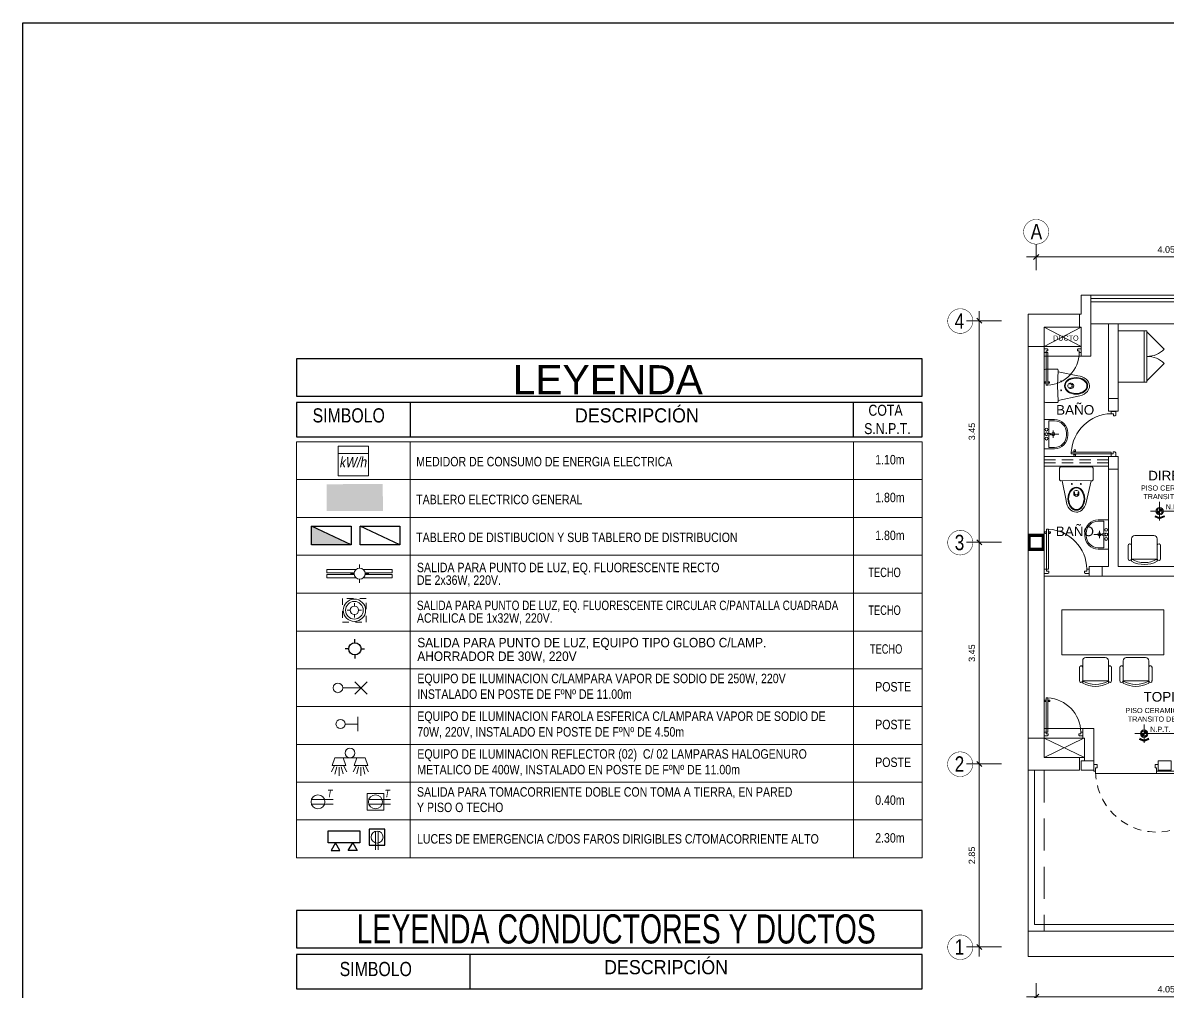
# Model space of a CAD drawing. Header units: millimetres. Extents: x 3354 to 3637, y 1117 to 1358.
# Drawn here: x 3363.18 to 3380.99, y 1229.5 to 1244.58 of the extents above; entities that cross this region are included whole.
import ezdxf

# ---------------------------------------------------------------- set-up
doc = ezdxf.new("R2010")
doc.units = ezdxf.units.MM
for name, pattern in [('CONTINUA', [0]), ('DASHED2', [0.375, 0.25, -0.125]), ('TRAZOS1', [0.15, 0.1, -0.05]), ('TRAZOS2', [0.225, 0.15, -0.075])]:
    doc.linetypes.add(name, pattern=pattern)
for name, color, linetype, lineweight in [('ACCESORIO', 4, 'Continuous', 20), ('ACCESORIOS', 4, 'Continuous', 18), ('CAB30mm', 60, 'Continuous', 30), ('CASCO', 252, 'Continuous', 9), ('columnas', 1, 'Continuous', 5), ('FIERR2', 41, 'Continuous', 20), ('LAMPARAS', 2, 'Continuous', 13), ('LAMPARAS AHORRADORAS', 2, 'Continuous', 20), ('SANIT', 160, 'Continuous', 60), ('SANITARIAS', 37, 'Continuous', 13), ('TABLERO', 122, 'Continuous', 25)]:
    doc.layers.add(name, color=color, linetype=linetype, lineweight=lineweight)
doc.layers.add('Efec-muebles', color=7, linetype='Continuous', lineweight=13, true_color=0x85826f)
doc.layers.add('texto', color=7, linetype='Continuous', lineweight=9, true_color=0x000000)
doc.layers.add('LUMINARIAS', color=2, linetype='Continuous')
doc.styles.add('1', font='arial.ttf')
doc.styles.add('BYE', font='ARIALN.TTF', dxfattribs={"oblique": 10, "height": 2})
doc.styles.add('NPT', font='arial.ttf', dxfattribs={"height": 0.1})
doc.styles.get("Standard").update_dxf_attribs({"font": 'arial.ttf'})
doc.styles.add('style1', font='arial.ttf')
doc.styles.add('style2', font='arial.ttf')
doc.dimstyles.new('Esc  1  50', dxfattribs={"dimtxt": 0.1, "dimasz": 0.08, "dimexe": 0.2, "dimexo": 0.15, "dimgap": 0.065, "dimtad": 1, "dimzin": 4, "dimdsep": 46, "dimtxsty": 'Standard', "dimblk": 'OBLIQUE', "dimcen": 0.12, "dimdle": 0.15, "dimadec": 0, "dimazin": 0, "dimtfac": 1, "dimtix": 1, "dimtmove": 0, "dimatfit": 3, "dimldrblk": 'OBLIQUE', "dimfxl": 1, "dimarcsym": 0})

# ---------------------------------------------------------------- blocks, each defined once
blk = doc.blocks.new('LAV-P')
at = {"layer": 'SANITARIAS', "linetype": 'CONTINUA', "lineweight": 5, "ltscale": 0.002}
for p, q in [((-0.019, 0.387), (0.019, 0.387)), ((-0.019, 0.365), (0.019, 0.365)), ((0, 0.101), (0, 0.237)), ((-0.24, 0), (-0.24, 0.167)), ((-0.24, 0), (0.24, 0)), ((-0.218, 0.073), (-0.218, 0.167)), ((-0.218, 0.073), (-0.012, 0.073)), ((-0.059, 0.149), (0.059, 0.149)), ((-0.012, 0.101), (0.012, 0.101)), ((-0.012, 0.056), (-0.012, 0.101)), ((0.012, 0.056), (0.012, 0.101)), ((0.012, 0.073), (0.218, 0.073)), ((0.218, 0.073), (0.218, 0.167)), ((0.24, 0), (0.24, 0.167))]:
    blk.add_line(p, q, dxfattribs=at)
for centre, radius in [((-0.074, 0.036), 0.0231), ((0, 0.149), 0.027), ((0.074, 0.036), 0.0231)]:
    blk.add_circle(centre, radius, dxfattribs=at)
for centre, radius, start, end in [((-0.019, 0.167), 0.221, 90, 180), ((0.019, 0.167), 0.221, 0, 90), ((-0.019, 0.167), 0.199, 90, 180), ((0.019, 0.167), 0.199, 0, 90), ((0, 0.036), 0.0231, 121.3084, 58.6916)]:
    blk.add_arc(centre, radius, start, end, dxfattribs=at)
blk = doc.blocks.new('ghjghg')
at = {"layer": 'Efec-muebles', "linetype": 'CONTINUA', "lineweight": 5, "ltscale": 0.002}
for p, q in [((722.41, 469.271), (722.41, 468.791)), ((722.609, 469.291), (722.43, 469.291)), ((722.619, 469.031), (722.629, 469.27)), ((722.628, 469.249), (722.933, 469.189)), ((722.629, 468.792), (722.619, 469.031)), ((722.779, 469.021), (722.779, 469.041)), ((722.801, 469.061), (722.815, 469.061)), ((722.815, 469.001), (722.801, 469.001)), ((722.809, 469.071), (722.829, 469.071)), ((722.829, 468.991), (722.809, 468.991)), ((722.869, 469.031), (722.869, 469.031)), ((722.629, 468.801), (722.965, 468.878)), ((722.43, 468.771), (722.609, 468.771))]:
    blk.add_line(p, q, dxfattribs=at)
for centre in [(722.675, 469.101), (722.675, 468.961)]:
    blk.add_circle(centre, 0.00635, dxfattribs=at)
for centre, radius, start, end in [((722.43, 469.271), 0.02, 90, 180), ((722.609, 469.271), 0.02, 357.5774, 90), ((722.809, 469.041), 0.03, 90, 180), ((722.809, 469.021), 0.03, 180, 270), ((722.815, 469.031), 0.03, 0, 90), ((722.815, 469.031), 0.03, 270, 0), ((722.829, 469.031), 0.04, 0, 90), ((722.829, 469.031), 0.04, 270, 360), ((722.43, 468.791), 0.02, 180, 270), ((722.609, 468.791), 0.02, 270, 2.4226)]:
    blk.add_arc(centre, radius, start, end, dxfattribs=at)
at = {"layer": 'Efec-muebles', "linetype": 'CONTINUA', "lineweight": 5, "ltscale": 0.002, "extrusion": (0, 0, -1)}
blk.add_ellipse((722.905, 469.031), major_axis=(0.18, 0), ratio=0.722222, dxfattribs=at)
at = {"layer": 'Efec-muebles', "linetype": 'CONTINUA', "lineweight": 5, "ltscale": 0.002}
for points, knots in [([(722.933, 469.189), (722.982, 469.184), (723.028, 469.167), (723.095, 469.11), (723.115, 469.071), (723.115, 469.031), (723.115, 469), (723.103, 468.97), (723.055, 468.912), (723.012, 468.889), (722.965, 468.878)], [4.853824, 4.853824, 4.853824, 4.853824, 5.580391, 5.580391, 6.283185, 6.283185, 6.283185, 6.822949, 6.822949, 7.551337, 7.551337, 7.551337, 7.551337]), ([(723.075, 469.031), (723.075, 469.003), (723.06, 468.974), (722.991, 468.919), (722.924, 468.904), (722.804, 468.926), (722.755, 468.961), (722.726, 469.042), (722.743, 469.088), (722.832, 469.148), (722.901, 469.159), (723.018, 469.131), (723.062, 469.093), (723.074, 469.045), (723.075, 469.038), (723.075, 469.031)], [0, 0, 0, 0, 0.74049, 0.74049, 1.813277, 1.813277, 2.886063, 2.886063, 3.958849, 3.958849, 5.031636, 5.031636, 6.104422, 6.104422, 6.283185, 6.283185, 6.283185, 6.283185])]:
    blk.add_open_spline(points, degree=3, knots=knots, dxfattribs=at)
blk = doc.blocks.new('UIO')
at = {"layer": 'Efec-muebles', "lineweight": 15}
for p, q in [((845.432, 355.948), (845.782, 355.948)), ((845.682, 355.998), (845.466, 355.998)), ((845.466, 355.548), (845.466, 355.948)), ((845.832, 355.898), (845.832, 355.598)), ((845.782, 355.548), (845.432, 355.548)), ((845.782, 355.548), (845.682, 355.548)), ((845.682, 355.498), (845.466, 355.498))]:
    blk.add_line(p, q, dxfattribs=at)
for centre, radius, start, end in [((845.805, 355.748), 0.424, 151.8371, 208.1629), ((845.805, 355.748), 0.394, 149.4733, 210.5267), ((845.47, 355.973), 0.0256, 83.0309, 253.726), ((845.678, 355.973), 0.0256, 286.274, 96.9691), ((845.782, 355.898), 0.05, 0, 90), ((845.47, 355.524), 0.0256, 106.274, 276.9691), ((845.678, 355.524), 0.0256, 263.0309, 73.726), ((845.782, 355.598), 0.05, 270, 0)]:
    blk.add_arc(centre, radius, start, end, dxfattribs=at)
blk = doc.blocks.new('silla 01')
at = {"layer": 'Efec-muebles'}
for p, q in [((3688.676, 1239.913), (3688.676, 1240.263)), ((3689.076, 1240.263), (3689.076, 1239.913)), ((3688.626, 1240.013), (3688.626, 1240.228)), ((3688.676, 1240.228), (3689.076, 1240.228)), ((3689.126, 1240.013), (3689.126, 1240.228)), ((3688.676, 1239.913), (3688.676, 1240.013)), ((3689.026, 1239.863), (3688.726, 1239.863))]:
    blk.add_line(p, q, dxfattribs=at)
for centre, radius, start, end in [((3688.652, 1240.225), 0.0256, 16.274, 186.9691), ((3688.876, 1239.889), 0.424, 61.8371, 118.1629), ((3688.876, 1239.889), 0.394, 59.4733, 120.5267), ((3689.101, 1240.225), 0.0256, 353.0309, 163.726), ((3688.652, 1240.016), 0.0256, 173.0309, 343.726), ((3688.726, 1239.913), 0.05, 180, 270), ((3689.026, 1239.913), 0.05, 270, 0), ((3689.101, 1240.016), 0.0256, 196.274, 6.9691)]:
    blk.add_arc(centre, radius, start, end, dxfattribs=at)
blk = doc.blocks.new('cab')
at = {"layer": 'Efec-muebles'}
for p, q in [((-450, 0), (-450, -800)), ((0, 0), (-450, 0)), ((-404, 0), (-404, -800)), ((0, -800), (0, 0)), ((-450, -20), (-719, -289)), ((-450, -780), (-719, -511)), ((0, -800), (-450, -800)), ((0, -800), (-450, -800))]:
    blk.add_line(p, q, dxfattribs=at)
for centre, start, end in [((-450, -20), 225, 270), ((-450, -780), 90, 135)]:
    blk.add_arc(centre, 380, start, end, dxfattribs=at)
blk = doc.blocks.new('_Oblique')
at = {"color": 0, "linetype": 'ByBlock', "lineweight": -2}
blk.add_line((-0.5, -0.5), (0.5, 0.5), dxfattribs=at)
blk = doc.blocks.new('*D285')
at = {"layer": 'CASCO', "color": 0, "lineweight": -2, "transparency": 16777216}
for p, q in [((3356.336, 1272.603), (3356.336, 1273.01)), ((3360.386, 1272.603), (3360.386, 1273.01)), ((3356.186, 1272.81), (3360.536, 1272.81))]:
    blk.add_line(p, q, dxfattribs=at)
at = {"layer": 'Defpoints', "color": 0, "transparency": 16777216}
for p in [(3360.386, 1272.81), (3356.336, 1272.453), (3360.386, 1272.453)]:
    blk.add_point(p, dxfattribs=at)
at = {"layer": 'CASCO', "color": 0, "lineweight": -2, "transparency": 16777216, "xscale": 0.08, "yscale": 0.08, "zscale": 0.08, "rotation": 180}
blk.add_blockref('_Oblique', (3356.336, 1272.81), dxfattribs=at)
at = {"layer": 'CASCO', "color": 0, "lineweight": -2, "transparency": 16777216, "xscale": 0.08, "yscale": 0.08, "zscale": 0.08}
blk.add_blockref('_Oblique', (3360.386, 1272.81), dxfattribs=at)
at = {"layer": 'CASCO', "color": 0, "transparency": 16777216, "insert": (3358.361, 1272.926), "char_height": 0.1, "attachment_point": 5}
blk.add_mtext('4.05', dxfattribs=at)
blk = doc.blocks.new('*D291')
at = {"layer": 'CASCO', "color": 0, "lineweight": -2, "transparency": 16777216}
for p, q in [((3355.451, 1271.967), (3355.451, 1268.217)), ((3355.797, 1271.817), (3355.251, 1271.817)), ((3355.797, 1268.367), (3355.251, 1268.367))]:
    blk.add_line(p, q, dxfattribs=at)
at = {"layer": 'Defpoints', "color": 0, "transparency": 16777216}
for p in [(3355.947, 1271.817), (3355.451, 1268.367), (3355.947, 1268.367)]:
    blk.add_point(p, dxfattribs=at)
at = {"layer": 'CASCO', "color": 0, "lineweight": -2, "transparency": 16777216, "xscale": 0.08, "yscale": 0.08, "zscale": 0.08}
for p, rotation in [((3355.451, 1271.817), 90), ((3355.451, 1268.367), 270)]:
    blk.add_blockref('_Oblique', p, dxfattribs=dict(at, rotation=rotation))
at = {"layer": 'CASCO', "color": 0, "transparency": 16777216, "insert": (3355.335, 1270.092), "char_height": 0.1, "attachment_point": 5, "rotation": 90}
blk.add_mtext('3.45', dxfattribs=at)
blk = doc.blocks.new('*D292')
at = {"layer": 'CASCO', "color": 0, "lineweight": -2, "transparency": 16777216}
for p, q in [((3355.451, 1268.517), (3355.451, 1264.767)), ((3355.797, 1268.367), (3355.251, 1268.367)), ((3355.797, 1264.917), (3355.251, 1264.917))]:
    blk.add_line(p, q, dxfattribs=at)
at = {"layer": 'Defpoints', "color": 0, "transparency": 16777216}
for p in [(3355.947, 1268.367), (3355.451, 1264.917), (3355.947, 1264.917)]:
    blk.add_point(p, dxfattribs=at)
at = {"layer": 'CASCO', "color": 0, "lineweight": -2, "transparency": 16777216, "xscale": 0.08, "yscale": 0.08, "zscale": 0.08}
for p, rotation in [((3355.451, 1268.367), 90), ((3355.451, 1264.917), 270)]:
    blk.add_blockref('_Oblique', p, dxfattribs=dict(at, rotation=rotation))
at = {"layer": 'CASCO', "color": 0, "transparency": 16777216, "insert": (3355.335, 1266.642), "char_height": 0.1, "attachment_point": 5, "rotation": 90}
blk.add_mtext('3.45', dxfattribs=at)
blk = doc.blocks.new('*D293')
at = {"layer": 'CASCO', "color": 0, "lineweight": -2, "transparency": 16777216}
for p, q in [((3355.451, 1265.067), (3355.451, 1261.917)), ((3355.797, 1264.917), (3355.251, 1264.917)), ((3355.797, 1262.067), (3355.251, 1262.067))]:
    blk.add_line(p, q, dxfattribs=at)
at = {"layer": 'Defpoints', "color": 0, "transparency": 16777216}
for p in [(3355.947, 1264.917), (3355.451, 1262.067), (3355.947, 1262.067)]:
    blk.add_point(p, dxfattribs=at)
at = {"layer": 'CASCO', "color": 0, "lineweight": -2, "transparency": 16777216, "xscale": 0.08, "yscale": 0.08, "zscale": 0.08}
for p, rotation in [((3355.451, 1264.917), 90), ((3355.451, 1262.067), 270)]:
    blk.add_blockref('_Oblique', p, dxfattribs=dict(at, rotation=rotation))
at = {"layer": 'CASCO', "color": 0, "transparency": 16777216, "insert": (3355.335, 1263.492), "char_height": 0.1, "attachment_point": 5, "rotation": 90}
blk.add_mtext('2.85', dxfattribs=at)
blk = doc.blocks.new('*D297')
at = {"layer": 'CASCO', "color": 0, "lineweight": -2, "transparency": 16777216}
for p, q in [((3356.336, 1261.503), (3356.336, 1261.092)), ((3360.386, 1261.503), (3360.386, 1261.092)), ((3356.186, 1261.292), (3360.536, 1261.292))]:
    blk.add_line(p, q, dxfattribs=at)
at = {"layer": 'Defpoints', "color": 0, "transparency": 16777216}
for p in [(3356.336, 1261.653), (3360.386, 1261.653), (3360.386, 1261.292)]:
    blk.add_point(p, dxfattribs=at)
at = {"layer": 'CASCO', "color": 0, "lineweight": -2, "transparency": 16777216, "xscale": 0.08, "yscale": 0.08, "zscale": 0.08, "rotation": 180}
blk.add_blockref('_Oblique', (3356.336, 1261.292), dxfattribs=at)
at = {"layer": 'CASCO', "color": 0, "lineweight": -2, "transparency": 16777216, "xscale": 0.08, "yscale": 0.08, "zscale": 0.08}
blk.add_blockref('_Oblique', (3360.386, 1261.292), dxfattribs=at)
at = {"layer": 'CASCO', "color": 0, "transparency": 16777216, "insert": (3358.361, 1261.408), "char_height": 0.1, "attachment_point": 5}
blk.add_mtext('4.05', dxfattribs=at)
blk = doc.blocks.new('cgytutytry')
at = {"layer": 'CASCO'}
for p, q in [((-4.482, 891.175), (-4.487, 891.175)), ((-4.487, 891.175), (-4.487, 891.1)), ((-4.487, 891.1), (-4.487, 891.175)), ((-4.487, 891.175), (-4.482, 891.175)), ((-4.482, 891.18), (-4.482, 891.175)), ((-4.391, 891.18), (-4.482, 891.18)), ((-4.482, 891.175), (-4.482, 891.18)), ((-4.386, 891.126), (-4.432, 891.126)), ((-4.432, 891.126), (-4.432, 891.08)), ((-4.391, 891.18), (-4.391, 891.175)), ((-4.391, 891.18), (-4.391, 891.175)), ((-4.386, 891.175), (-4.391, 891.175)), ((-4.391, 891.175), (-4.386, 891.175)), ((-4.386, 891.175), (-4.386, 891.126)), ((-4.386, 891.175), (-4.386, 891.126)), ((-4.386, 891.085), (-4.386, 891.126)), ((-4.386, 891.126), (-3.497, 891.126)), ((-3.598, 891.132), (-3.598, 891.14)), ((-3.598, 891.14), (-3.594, 891.14)), ((-3.55, 891.132), (-3.598, 891.132)), ((-3.594, 891.155), (-3.589, 891.175)), ((-3.594, 891.14), (-3.594, 891.155)), ((-3.589, 891.175), (-3.559, 891.175)), ((-3.559, 891.175), (-3.554, 891.155)), ((-3.554, 891.155), (-3.554, 891.137)), ((-3.554, 891.137), (-3.55, 891.137)), ((-3.55, 891.137), (-3.55, 891.132)), ((-3.497, 891.126), (-3.497, 891.085)), ((-4.467, 891.08), (-4.487, 891.1)), ((-4.467, 891.08), (-4.487, 891.1)), ((-4.432, 891.08), (-4.467, 891.08)), ((-4.432, 891.08), (-4.467, 891.08)), ((-3.497, 891.085), (-4.386, 891.085)), ((-3.598, 891.075), (-3.598, 891.08)), ((-3.598, 891.08), (-3.55, 891.08)), ((-3.594, 891.075), (-3.598, 891.075)), ((-3.594, 891.057), (-3.594, 891.075)), ((-3.589, 891.037), (-3.594, 891.057)), ((-3.559, 891.037), (-3.589, 891.037)), ((-3.554, 891.057), (-3.559, 891.037)), ((-3.55, 891.075), (-3.554, 891.075)), ((-3.554, 891.075), (-3.554, 891.057)), ((-3.55, 891.08), (-3.55, 891.075)), ((-4.467, 890.281), (-4.487, 890.261)), ((-4.487, 890.261), (-4.467, 890.281)), ((-4.487, 890.261), (-4.487, 890.185)), ((-4.487, 890.185), (-4.487, 890.261)), ((-4.487, 890.185), (-4.482, 890.185)), ((-4.482, 890.185), (-4.487, 890.185)), ((-4.482, 890.185), (-4.482, 890.18)), ((-4.482, 890.18), (-4.482, 890.185)), ((-4.482, 890.18), (-4.391, 890.18)), ((-4.467, 890.281), (-4.433, 890.281)), ((-4.467, 890.281), (-4.433, 890.281)), ((-4.433, 890.281), (-4.433, 890.231)), ((-4.433, 890.231), (-4.386, 890.231)), ((-4.391, 890.185), (-4.386, 890.185)), ((-4.391, 890.185), (-4.391, 890.18)), ((-4.386, 890.185), (-4.391, 890.185)), ((-4.391, 890.185), (-4.391, 890.18)), ((-4.386, 890.231), (-4.386, 890.185)), ((-4.386, 890.231), (-4.386, 890.185))]:
    blk.add_line(p, q, dxfattribs=at)
for points in [[(-4.432, 891.08), (-4.432, 891.126), (-4.386, 891.126)], [(-4.386, 890.231), (-4.433, 890.231), (-4.433, 890.281)]]:
    blk.add_lwpolyline(points, dxfattribs=at)
for points in [[(-3.497, 891.126), (-3.497, 891.085), (-4.386, 891.085), (-4.386, 891.126)], [(-3.55, 891.132), (-3.55, 891.137), (-3.598, 891.137), (-3.598, 891.132)], [(-3.554, 891.14), (-3.554, 891.155), (-3.559, 891.175), (-3.589, 891.175), (-3.594, 891.155), (-3.594, 891.14)], [(-3.55, 891.08), (-3.55, 891.075), (-3.598, 891.075), (-3.598, 891.08)], [(-3.554, 891.071), (-3.554, 891.057), (-3.559, 891.037), (-3.589, 891.037), (-3.594, 891.057), (-3.594, 891.071)]]:
    blk.add_lwpolyline(points, close=True, dxfattribs=at)
blk.add_arc((-4.408, 891.143), 0.913, 271.3362, 356.359, dxfattribs=at)
blk = doc.blocks.new('dtyrdyt')
at = {"layer": 'CASCO'}
blk.add_hatch(color=256, dxfattribs=at).paths.add_polyline_path([(850.126, 424.839), (850.057, 424.867), (850.049, 424.849), (850.126, 424.818), (850.202, 424.849), (850.194, 424.867)])
h = blk.add_hatch(color=256, dxfattribs=at)
h.paths.add_polyline_path([(850.126, 424.939), (850.167, 424.939, 0.414214), (850.126, 424.98)])
h.paths.add_polyline_path([(850.126, 424.898), (850.126, 424.939), (850.084, 424.939, 0.414214)])
for p, q in [((850.126, 424.939), (850.126, 425.084)), ((849.981, 424.939), (850.981, 424.939)), ((850.126, 424.818), (850.049, 424.849)), ((850.126, 424.839), (850.057, 424.867)), ((850.126, 424.939), (850.126, 424.795)), ((850.126, 424.839), (850.194, 424.867)), ((850.126, 424.818), (850.202, 424.849)), ((850.202, 424.849), (850.194, 424.867))]:
    blk.add_line(p, q, dxfattribs=at)
for radius in [0.0578, 0.0413]:
    blk.add_circle((850.126, 424.939), radius, dxfattribs=at)
blk = doc.blocks.new('THT')
for p, q in [((-1.074, 0.413), (-1.014, 0.413)), ((-1.074, 0.293), (-1.074, 0.413)), ((-1.044, 0.293), (-1.074, 0.293)), ((-1.044, 0.353), (-1.044, 0.293)), ((-1.014, 0.353), (-1.044, 0.353)), ((0.096, 0.245), (-1.044, 0.245)), ((-1.014, 0.413), (-1.014, 0.353)), ((0.126, 0.413), (0.066, 0.413)), ((0.066, 0.413), (0.066, 0.353)), ((0.066, 0.353), (0.096, 0.353)), ((0.096, 0.353), (0.096, 0.293)), ((0.096, 0.293), (0.126, 0.293)), ((0.096, 0.293), (0.096, 0.245)), ((1.236, 0.293), (0.096, 0.293)), ((0.096, 0.245), (1.236, 0.245)), ((0.126, 0.293), (0.126, 0.413)), ((1.236, 0.245), (1.236, 0.293))]:
    blk.add_line(p, q)
at = {"linetype": 'TRAZOS2'}
blk.add_arc((0.096, 0.293), 1.14, 180, 357.5868, dxfattribs=at)
blk = doc.blocks.new('TABLERO ELECTRICO')
at = {"layer": 'TABLERO'}
blk.add_hatch(color=256, dxfattribs=at).paths.add_polyline_path([(138.888, 62.418), (138.888, 61.688), (139.228, 62.418)])
blk.add_line((138.888, 61.688), (139.228, 62.418), dxfattribs=at)
blk.add_lwpolyline([(139.228, 62.418), (139.228, 61.688), (138.888, 61.688), (138.888, 62.418)], close=True, dxfattribs=at)
blk = doc.blocks.new('tomacorriente')
at = {"layer": 'ACCESORIOS'}
for p, q in [((192.164, 54.007), (192.389, 54.007)), ((192.164, 53.958), (192.389, 53.958))]:
    blk.add_line(p, q, dxfattribs=at)
blk.add_circle((192.232, 53.983), 0.0729, dxfattribs=at)
at = {"layer": 'ACCESORIOS', "style": 'BYE', "oblique": 10}
blk.add_text('T', height=0.0794, dxfattribs=at).set_placement((192.322, 54.03))
blk = doc.blocks.new('MEDIDOR ELECTRICO')
at = {"layer": 'ACCESORIO', "linetype": 'Continuous', "lineweight": 20, "ltscale": 0.1}
blk.add_line((3557.225, 1214.428), (3557.835, 1214.428), dxfattribs=at)
blk.add_lwpolyline([(3557.225, 1214.58), (3557.835, 1214.58), (3557.835, 1213.977), (3557.225, 1213.977)], close=True, dxfattribs=at)
at = {"layer": 'ACCESORIO', "linetype": 'Continuous', "lineweight": 20, "ltscale": 0.1, "style": 'BYE', "oblique": 10}
blk.add_text('kW/h', height=0.2098, dxfattribs=at).set_placement((3557.244, 1214.148))
blk = doc.blocks.new('fl')
at = {"layer": 'LAMPARAS AHORRADORAS'}
for p, q in [((3552.922, 1728.251), (3552.922, 1728.318)), ((3552.821, 1728.15), (3552.754, 1728.15)), ((3552.922, 1728.049), (3552.922, 1727.982)), ((3553.023, 1728.15), (3553.09, 1728.15))]:
    blk.add_line(p, q, dxfattribs=at)
for points in [[(3552.906, 1728.249), (3552.906, 1728.75), (3552.846, 1728.75), (3552.846, 1728.216)], [(3552.938, 1728.249), (3552.938, 1728.75), (3552.998, 1728.75), (3552.998, 1728.216)], [(3552.846, 1728.084), (3552.846, 1727.55), (3552.906, 1727.55), (3552.906, 1728.05)], [(3552.998, 1728.084), (3552.998, 1727.55), (3552.938, 1727.55), (3552.938, 1728.05)]]:
    blk.add_lwpolyline(points, dxfattribs=at)
blk.add_circle((3552.922, 1728.15), 0.101, dxfattribs=at)
blk = doc.blocks.new('FLUORESCENTE CIRCULAR')
at = {"layer": 'LAMPARAS'}
for p, q in [((-792.598, 1801.472), (-792.598, 1801.521)), ((-792.671, 1801.4), (-792.719, 1801.4)), ((-792.598, 1801.328), (-792.598, 1801.28)), ((-792.526, 1801.4), (-792.478, 1801.4))]:
    blk.add_line(p, q, dxfattribs=at)
at = {"layer": 'LAMPARAS', "linetype": 'TRAZOS1', "ltscale": 0.75}
blk.add_lwpolyline([(-792.798, 1801.6), (-792.798, 1801.2), (-792.398, 1801.2), (-792.398, 1801.6)], close=True, dxfattribs=at)
at = {"layer": 'LAMPARAS'}
for radius in [0.189, 0.149, 0.0723]:
    blk.add_circle((-792.598, 1801.4), radius, dxfattribs=at)
blk = doc.blocks.new('reflect')
at = {"layer": 'LAMPARAS'}
for p, q in [((-0.501, 0.869, 0.008), (-0.751, 0.931, 0.014)), ((-0.477, 0.955, 0.007), (-0.677, 1.059, 0.012)), ((-0.451, 1.032, 0.007), (-0.174, 0.936)), ((-0.449, 0.543, 0.007), (-0.451, 1.032, 0.007)), ((-0.174, 0.399), (-0.174, 0.936)), ((-0.173, 0.64), (-0.174, 0.936)), ((-0.507, 0.787, 0.008), (-0.813, 0.786, 0.016)), ((-0.501, 0.706, 0.008), (-0.75, 0.642, 0.014)), ((-0.476, 0.619, 0.007), (-0.676, 0.514, 0.012)), ((-0.449, 0.543, 0.007), (-0.173, 0.64)), ((-0.507, 0.011, 0.008), (-0.813, 0.012, 0.016)), ((-0.501, 0.093, 0.008), (-0.75, 0.156, 0.014)), ((-0.476, 0.179, 0.007), (-0.676, 0.284, 0.012)), ((-0.449, 0.255, 0.007), (-0.451, -0.233, 0.007)), ((-0.449, 0.255, 0.007), (-0.173, 0.158)), ((-0.174, 0.399), (-0.174, -0.138)), ((-0.173, 0.158), (-0.174, -0.138)), ((-0.501, -0.07, 0.008), (-0.751, -0.132, 0.014)), ((-0.477, -0.157, 0.007), (-0.677, -0.261, 0.012)), ((-0.451, -0.233, 0.007), (-0.174, -0.138))]:
    blk.add_line(p, q, dxfattribs=at)
blk.add_circle((-0.005, 0.399), 0.169, dxfattribs=at)
blk = doc.blocks.new('T')
at = {"color": 4, "linetype": 'Continuous', "lineweight": 20, "ltscale": 0.1}
for p, q in [((-49.222, 238.573), (-49.433, 238.573)), ((-49.222, 238.544), (-49.433, 238.544))]:
    blk.add_line(p, q, dxfattribs=at)
blk.add_circle((-49.289, 238.556), 0.0671, dxfattribs=at)
blk = doc.blocks.new('1PIDS')
at = {"layer": 'CASCO', "lineweight": 0}
for p, q in [((3357.186, 1272.217), (3359.536, 1272.217)), ((3357.186, 1271.767), (3359.536, 1271.767)), ((3356.211, 1262.117), (3356.211, 1264.817))]:
    blk.add_line(p, q, dxfattribs=at)
at = {"layer": 'CASCO', "lineweight": 5}
for p, q in [((3356.461, 1271.417), (3357.036, 1271.717)), ((3356.461, 1271.717), (3357.036, 1271.417)), ((3357.161, 1267.842), (3356.461, 1267.842)), ((3356.461, 1265.317), (3357.086, 1265.017)), ((3356.461, 1265.017), (3357.076, 1265.317)), ((3357.011, 1265.017), (3357.086, 1265.017))]:
    blk.add_line(p, q, dxfattribs=at)
at = {"layer": 'CASCO', "ltscale": 2, "const_width": 0.0076}
for points in [[(3356.533, 1273.207, 0.951688), (3356.139, 1273.207, 1)], [(3355.351, 1271.817, 0.951688), (3354.958, 1271.817, 1)], [(3355.351, 1268.367, 0.951688), (3354.958, 1268.367, 1)], [(3355.35, 1264.917, 0.951688), (3354.956, 1264.917, 1)], [(3355.351, 1262.067, 0.951688), (3354.958, 1262.067, 1)]]:
    blk.add_lwpolyline(points, format="xyb", close=True, dxfattribs=at)
at = {"layer": 'CASCO', "ltscale": 2}
for points in [[(3357.186, 1271.267), (3357.186, 1272.217), (3357.036, 1272.217), (3357.036, 1271.917), (3357.011, 1271.917), (3357.011, 1271.717), (3357.036, 1271.717), (3357.036, 1271.417), (3357.036, 1271.417), (3357.036, 1271.267), (3357.186, 1271.267), (3357.186, 1271.267)], [(3357.236, 1264.967), (3357.236, 1265.467), (3357.061, 1265.467), (3357.061, 1265.317), (3357.086, 1265.317), (3357.086, 1264.967), (3357.236, 1264.967)]]:
    blk.add_lwpolyline(points, dxfattribs=at)
at = {"layer": 'CASCO'}
for points in [[(3359.536, 1272.163), (3357.186, 1272.163), (3357.186, 1272.113), (3359.536, 1272.113), (3359.536, 1272.163)], [(3357.011, 1271.917), (3356.211, 1271.917), (3356.211, 1271.417), (3356.461, 1271.417), (3356.461, 1271.717), (3357.011, 1271.717), (3357.011, 1271.917)], [(3357.011, 1264.817), (3356.211, 1264.817), (3356.211, 1265.317), (3356.461, 1265.317), (3356.461, 1265.017), (3357.011, 1265.017), (3357.011, 1264.817)]]:
    blk.add_lwpolyline(points, dxfattribs=at)
at = {"layer": 'CASCO', "ltscale": 2}
for points in [[(3357.461, 1271.767), (3357.611, 1271.767), (3357.611, 1270.608), (3357.461, 1270.608)], [(3360.586, 1267.842), (3360.586, 1267.992), (3357.611, 1267.992), (3357.611, 1269.504), (3357.461, 1269.504), (3357.461, 1268.998), (3357.461, 1267.992), (3357.361, 1267.992), (3357.361, 1267.842)]]:
    blk.add_lwpolyline(points, close=True, dxfattribs=at)
at = {"layer": 'CASCO'}
for points in [[(3356.211, 1271.417), (3356.461, 1271.417), (3356.461, 1268.492), (3356.211, 1268.492)], [(3357.461, 1270.608), (3357.461, 1270.408), (3357.611, 1270.408), (3357.611, 1270.608)], [(3357.461, 1269.704), (3357.461, 1269.554), (3356.461, 1269.554), (3356.461, 1269.704)], [(3357.461, 1269.704), (3357.461, 1269.504), (3357.611, 1269.504), (3357.611, 1269.704)], [(3356.461, 1268.492), (3356.461, 1268.242), (3356.211, 1268.242), (3356.211, 1268.492)], [(3356.461, 1268.242), (3356.211, 1268.242), (3356.211, 1265.317), (3356.461, 1265.317)], [(3357.361, 1267.992), (3357.161, 1267.992), (3357.161, 1267.842), (3357.361, 1267.842)], [(3357.236, 1264.817), (3357.036, 1264.817), (3357.036, 1264.967), (3357.236, 1264.967)], [(3358.436, 1264.817), (3358.236, 1264.817), (3358.236, 1264.967), (3358.436, 1264.967)]]:
    blk.add_lwpolyline(points, close=True, dxfattribs=at)
at = {"layer": 'CASCO', "lineweight": 5}
for points in [[(3357.036, 1271.267), (3356.461, 1271.267), (3356.461, 1271.417), (3357.036, 1271.417)], [(3357.061, 1265.467), (3356.461, 1265.467), (3356.461, 1265.317), (3357.061, 1265.317)]]:
    blk.add_lwpolyline(points, close=True, dxfattribs=at)
at = {"layer": 'CASCO', "linetype": 'DASHED2', "ltscale": 0.7}
blk.add_lwpolyline([(3357.461, 1269.654), (3357.461, 1269.604), (3356.461, 1269.604), (3356.461, 1269.654)], close=True, dxfattribs=at)
at = {"layer": 'CASCO', "const_width": 0.04}
blk.add_lwpolyline([(3356.441, 1268.472), (3356.441, 1268.262), (3356.231, 1268.262), (3356.231, 1268.472)], close=True, dxfattribs=at)
at = {"layer": 'CASCO', "linetype": 'DASHED2', "ltscale": 2}
blk.add_lwpolyline([(3356.211, 1264.817), (3356.461, 1264.817), (3356.461, 1262.314), (3356.211, 1262.314)], close=True, dxfattribs=at)
at = {"layer": 'CASCO', "lineweight": 5}
for points in [[(3356.211, 1264.667), (3356.211, 1262.314), (3380.761, 1262.314), (3380.761, 1264.667)], [(3356.311, 1264.817), (3356.311, 1262.414), (3380.661, 1262.414), (3380.661, 1264.817)]]:
    blk.add_lwpolyline(points, dxfattribs=at)
at = {"layer": 'CASCO', "lineweight": 0, "ltscale": 0.5}
for points in [[(3380.761, 1262.314), (3380.761, 1262.314), (3356.211, 1262.314), (3356.211, 1262.314)], [(3356.211, 1262.314), (3356.211, 1261.917), (3380.761, 1261.917), (3380.761, 1262.314)]]:
    blk.add_lwpolyline(points, dxfattribs=at)
at = {"layer": 'CASCO', "lineweight": 13}
for p, xscale, yscale, zscale, rotation in [((3868.89, 1268.801), -0.5749999999988404, 0.5749999999988404, 0.5749999999988404, 90), ((3354.434, 1893.531), 0.699999999999045, 0.699999999999045, 0.699999999999045, 180), ((3980.287, 1271.02), 0.699999999999045, 0.699999999999045, 0.699999999999045, 89.99999999999997), ((3891.169, 1268.044), 0.5999999999998181, 0.5999999999998181, 0.5999999999998181, 89.99999999999999)]:
    blk.add_blockref('cgytutytry', p, dxfattribs=dict(at, xscale=xscale, yscale=yscale, zscale=zscale, rotation=rotation))
at = {"layer": 'CASCO'}
for p in [(2508.132, 843.913), (2507.89, 840.449)]:
    blk.add_blockref('dtyrdyt', p, dxfattribs=at)
at = {"layer": 'CASCO', "xscale": 0.8333541671872685, "yscale": 0.8333541671872685, "zscale": 0.8333541671872685}
blk.add_blockref('THT', (3358.131, 1264.561), dxfattribs=at)
at = {"layer": 'CASCO', "style": 'style1', "width": 0.8}
for s, p in [('A', (3356.25, 1273.085)), ('4', (3355.068, 1271.695)), ('3', (3355.068, 1268.245)), ('2', (3355.067, 1264.795)), ('1', (3355.068, 1261.945))]:
    blk.add_text(s, height=0.24, dxfattribs=at).set_placement(p)
at = {"layer": 'CASCO', "style": '1'}
for p in [(3358.353, 1268.88), (3358.111, 1265.416)]:
    blk.add_text('N.P.T.  + 0.00', height=0.08, dxfattribs=at).set_placement(p)
at = {"layer": 'CASCO'}
for s, insert, char_height, width, attachment_point, style in [('\\A1;DUCTO', (3356.798, 1271.587), 0.08, 2.09636, 2, '1'), ('\\A1;BAÑO', (3356.943, 1270.428), 0.15, 4.61659, 5, 'style2'), ('\\A1;DIRECCION', (3358.667, 1269.405), 0.15, 4.61659, 5, 'style2'), ('PISO CERAMICO DE ALTO\\PTRANSITO DE 0.45 x 0.45', (3358.672, 1269.038), 0.07998, 2.09636, 8, '1'), ('\\A1;BAÑO', (3356.938, 1268.537), 0.15, 4.61659, 5, 'style2'), ('\\A1;TOPICO', (3358.409, 1265.961), 0.15, 4.61659, 5, 'style2'), ('PISO CERAMICO DE ALTO\\PTRANSITO DE 0.45 x 0.45', (3358.43, 1265.574), 0.07998, 2.09636, 8, '1')]:
    blk.add_mtext(s, dxfattribs=dict(at, insert=insert, char_height=char_height, width=width, attachment_point=attachment_point, style=style))
for base, p1, p2, picture, middle in [((3360.386, 1272.81), (3356.336, 1272.453), (3360.386, 1272.453), '*D285', (3358.361, 1272.926)), ((3360.386, 1261.292), (3356.336, 1261.653), (3360.386, 1261.653), '*D297', (3358.361, 1261.408))]:
    dim = blk.add_linear_dim(base=base, p1=p1, p2=p2, dimstyle='Esc  1  50', dxfattribs=at)
    dim.commit()
    dim.dimension.update_dxf_attribs({"geometry": picture, "text_midpoint": middle})
for base, p1, p2, picture, middle in [((3355.451, 1268.367), (3355.947, 1271.817), (3355.947, 1268.367), '*D291', (3355.335, 1270.092)), ((3355.451, 1264.917), (3355.947, 1268.367), (3355.947, 1264.917), '*D292', (3355.335, 1266.642)), ((3355.451, 1262.067), (3355.947, 1264.917), (3355.947, 1262.067), '*D293', (3355.335, 1263.492))]:
    dim = blk.add_linear_dim(base=base, p1=p1, p2=p2, angle=90, dimstyle='Esc  1  50', dxfattribs=at)
    dim.commit()
    dim.dimension.update_dxf_attribs({"geometry": picture, "text_midpoint": middle})

msp = doc.modelspace()

# ---------------------------------------------------------------- hatches: boundary and pattern name
at = {"layer": 'TABLERO', "linetype": 'Continuous'}
h = msp.add_hatch(color=256, dxfattribs=at)
h.dxf.hatch_style = 1
h.paths.add_polyline_path([(3368.784, 1236.98), (3368.783, 1237.397), (3368.346, 1237.396), (3367.91, 1237.395), (3367.911, 1236.98)])

# ---------------------------------------------------------------- linework, layer by layer
at = {"ltscale": 2}
msp.add_lwpolyline([(3363.18, 1244.578), (3409.498, 1244.578), (3409.498, 1208.439), (3363.18, 1208.439)], close=True, dxfattribs=at)
at = {"color": 2, "lineweight": 25}
for points in [[(3368.427, 1231.81), (3367.934, 1231.81), (3367.934, 1231.998), (3368.427, 1231.998)], [(3368.047, 1231.81), (3367.979, 1231.693), (3368.114, 1231.693)], [(3368.314, 1231.81), (3368.382, 1231.693), (3368.246, 1231.693)]]:
    msp.add_lwpolyline(points, close=True, dxfattribs=at)
msp.add_lwpolyline([(3368.817, 1232.024), (3368.569, 1232.024), (3368.569, 1231.774), (3368.817, 1231.774)], close=True)
at = {"layer": 'ACCESORIOS'}
msp.add_lwpolyline([(3368.797, 1232.579), (3368.54, 1232.579), (3368.54, 1232.321), (3368.797, 1232.321)], close=True, dxfattribs=at)
at = {"layer": 'CAB30mm'}
for p, q in [((3369.21, 1238.666), (3369.21, 1238.131)), ((3376.11, 1238.131), (3376.11, 1238.666)), ((3370.136, 1230.075), (3370.136, 1229.54))]:
    msp.add_line(p, q, dxfattribs=at)
for points in [[(3367.442, 1238.768), (3377.179, 1238.768), (3377.179, 1239.347), (3367.442, 1239.347)], [(3367.442, 1238.131), (3377.179, 1238.131), (3377.179, 1238.666), (3367.442, 1238.666)], [(3367.442, 1230.177), (3377.179, 1230.177), (3377.179, 1230.756), (3367.442, 1230.756)], [(3367.442, 1229.54), (3377.179, 1229.54), (3377.179, 1230.075), (3367.442, 1230.075)]]:
    msp.add_lwpolyline(points, close=True, dxfattribs=at)
at = {"layer": 'Efec-muebles', "elevation": 1.588}
msp.add_lwpolyline([(3379.353, 1235.438), (3380.939, 1235.438), (3380.939, 1234.738), (3379.353, 1234.738)], close=True, dxfattribs=at)
at = {"layer": 'FIERR2'}
for p, q in [((3367.441, 1238.056), (3367.441, 1231.576)), ((3367.441, 1238.056), (3377.179, 1238.056)), ((3369.21, 1238.056), (3369.21, 1231.576)), ((3376.11, 1238.056), (3376.11, 1231.576)), ((3377.179, 1238.056), (3377.179, 1231.576)), ((3367.441, 1237.467), (3377.179, 1237.467)), ((3367.441, 1236.878), (3377.179, 1236.878)), ((3367.441, 1236.289), (3377.179, 1236.289)), ((3367.441, 1235.698), (3377.179, 1235.698)), ((3367.441, 1235.109), (3377.179, 1235.109)), ((3367.441, 1234.52), (3377.179, 1234.52)), ((3367.441, 1234.52), (3377.179, 1234.52)), ((3367.441, 1233.932), (3377.179, 1233.932)), ((3367.441, 1233.344), (3377.179, 1233.344)), ((3367.441, 1232.756), (3377.179, 1232.756)), ((3367.441, 1232.167), (3377.179, 1232.167)), ((3367.441, 1231.576), (3377.179, 1231.576))]:
    msp.add_line(p, q, dxfattribs=at)
at = {"layer": 'LAMPARAS'}
for p, q in [((3368.16, 1234.224), (3368.446, 1234.224)), ((3368.542, 1234.32), (3368.35, 1234.127)), ((3368.35, 1234.32), (3368.542, 1234.127)), ((3368.196, 1233.661), (3368.396, 1233.661)), ((3368.396, 1233.548), (3368.396, 1233.774))]:
    msp.add_line(p, q, dxfattribs=at)
for centre, radius in [((3368.084, 1234.224), 0.0752), ((3368.125, 1233.661), 0.0707)]:
    msp.add_circle(centre, radius, dxfattribs=at)
at = {"layer": 'LUMINARIAS'}
for p, q in [((3368.349, 1234.928), (3368.349, 1234.984)), ((3368.254, 1234.833), (3368.198, 1234.833)), ((3368.349, 1234.739), (3368.349, 1234.683)), ((3368.444, 1234.833), (3368.5, 1234.833))]:
    msp.add_line(p, q, dxfattribs=at)
msp.add_circle((3368.349, 1234.833), 0.0947, dxfattribs=at)
at = {"layer": 'SANITARIAS', "linetype": 'CONTINUA', "lineweight": 5, "ltscale": 0.002}
for p, q in [((3379.278, 1239.186), (3379.099, 1239.186)), ((3379.079, 1239.166), (3379.079, 1238.686)), ((3379.288, 1238.926), (3379.298, 1239.165)), ((3379.297, 1239.144), (3379.602, 1239.084)), ((3379.298, 1238.687), (3379.288, 1238.926)), ((3379.448, 1238.916), (3379.448, 1238.936)), ((3379.47, 1238.956), (3379.484, 1238.956)), ((3379.484, 1238.896), (3379.47, 1238.896)), ((3379.478, 1238.966), (3379.498, 1238.966)), ((3379.498, 1238.886), (3379.478, 1238.886)), ((3379.538, 1238.926), (3379.538, 1238.926)), ((3379.099, 1238.666), (3379.278, 1238.666)), ((3379.298, 1238.696), (3379.634, 1238.773))]:
    msp.add_line(p, q, dxfattribs=at)
for centre in [(3379.344, 1238.996), (3379.344, 1238.856)]:
    msp.add_circle(centre, 0.00635, dxfattribs=at)
for centre, radius, start, end in [((3379.099, 1239.166), 0.02, 90, 180), ((3379.278, 1239.166), 0.02, 357.5774, 90), ((3379.478, 1238.936), 0.03, 90, 180), ((3379.478, 1238.916), 0.03, 180, 270), ((3379.484, 1238.926), 0.03, 0, 90), ((3379.484, 1238.926), 0.03, 270, 0), ((3379.498, 1238.926), 0.04, 0, 90), ((3379.498, 1238.926), 0.04, 270, 360), ((3379.099, 1238.686), 0.02, 180, 270), ((3379.278, 1238.686), 0.02, 270, 2.4226)]:
    msp.add_arc(centre, radius, start, end, dxfattribs=at)
at = {"layer": 'SANITARIAS', "linetype": 'CONTINUA', "lineweight": 5, "ltscale": 0.002, "extrusion": (0, 0, -1)}
msp.add_ellipse((3379.574, 1238.926), major_axis=(0.18, 0), ratio=0.722222, dxfattribs=at)
at = {"layer": 'SANITARIAS', "linetype": 'CONTINUA', "lineweight": 5, "ltscale": 0.002}
for points, knots in [([(3379.744, 1238.926), (3379.744, 1238.898), (3379.729, 1238.869), (3379.66, 1238.814), (3379.592, 1238.799), (3379.473, 1238.821), (3379.424, 1238.856), (3379.395, 1238.937), (3379.412, 1238.983), (3379.501, 1239.043), (3379.57, 1239.054), (3379.687, 1239.026), (3379.731, 1238.988), (3379.743, 1238.94), (3379.744, 1238.933), (3379.744, 1238.926)], [0, 0, 0, 0, 0.74049, 0.74049, 1.813277, 1.813277, 2.886063, 2.886063, 3.958849, 3.958849, 5.031636, 5.031636, 6.104422, 6.104422, 6.283185, 6.283185, 6.283185, 6.283185]), ([(3379.602, 1239.084), (3379.651, 1239.079), (3379.697, 1239.062), (3379.763, 1239.005), (3379.784, 1238.966), (3379.784, 1238.926), (3379.784, 1238.895), (3379.772, 1238.865), (3379.724, 1238.807), (3379.681, 1238.784), (3379.634, 1238.773)], [4.853824, 4.853824, 4.853824, 4.853824, 5.580391, 5.580391, 6.283185, 6.283185, 6.283185, 6.822949, 6.822949, 7.551337, 7.551337, 7.551337, 7.551337])]:
    msp.add_open_spline(points, degree=3, knots=knots, dxfattribs=at)
at = {"layer": 'TABLERO'}
msp.add_line((3369.049, 1236.452), (3368.432, 1236.74), dxfattribs=at)
msp.add_lwpolyline([(3368.432, 1236.74), (3369.049, 1236.74), (3369.049, 1236.452), (3368.432, 1236.452)], close=True, dxfattribs=at)

# ---------------------------------------------------------------- block references
at = {"color": 4, "lineweight": 25, "xscale": 1.386000000000458, "yscale": 1.386000000000458, "zscale": 1.386000000000458, "rotation": 90}
msp.add_blockref('T', (3699.333, 1300.215), dxfattribs=at)
at = {"layer": 'ACCESORIOS'}
for name, p, xscale, yscale, zscale in [('MEDIDOR ELECTRICO', (629.027, 302.763), 0.7700000000000001, 0.7700000000000001, 0.7700000000000001), ('tomacorriente', (3081.21, 1151.977), 1.49072, 1.49072, 1.49072), ('tomacorriente', (3082.104, 1151.977), 1.49072, 1.49072, 1.49072)]:
    msp.add_blockref(name, p, dxfattribs=dict(at, xscale=xscale, yscale=yscale, zscale=zscale))
at = {"layer": 'CASCO'}
msp.add_blockref('1PIDS', (22.618, -31.877), dxfattribs=at)
at = {"layer": 'Efec-muebles', "xscale": -0.001, "yscale": 0.001, "zscale": 0.001}
msp.add_blockref('cab', (3380.229, 1239.785), dxfattribs=at)
at = {"layer": 'Efec-muebles'}
for p, xscale, yscale, zscale, rotation in [((3379.079, 1238.175), 0.9500000001862645, 0.9500000001862645, 0.9500000001862645, 270), ((3380.079, 1236.613), -0.9500000001862645, 0.9499999992549419, 0.95, 90)]:
    msp.add_blockref('LAV-P', p, dxfattribs=dict(at, xscale=xscale, yscale=yscale, zscale=zscale, rotation=rotation))
at = {"layer": 'Efec-muebles', "xscale": -1, "rotation": 90}
msp.add_blockref('ghjghg', (3848.61, 1960.074, 0.001), dxfattribs=at)
at = {"layer": 'Efec-muebles'}
for name, p, rotation in [('silla 01', (7069.514, 2476.458), 180), ('UIO', (3735.626, 388.865, 1.588), 89.99999999999997), ('UIO', (3736.255, 388.865, 1.588), 89.99999999999997)]:
    msp.add_blockref(name, p, dxfattribs=dict(at, rotation=rotation))
at = {"layer": 'LAMPARAS'}
for name, p, xscale, yscale, zscale, rotation in [('fl', (4832.165, -1773.322), 0.847, 0.847, 0.847, 90), ('reflect', (3368.447, 1233.212), 0.4385390625000001, 0.4385390625000001, 0.4385390625000001, 89.99999999999999)]:
    msp.add_blockref(name, p, dxfattribs=dict(at, xscale=xscale, yscale=yscale, zscale=zscale, rotation=rotation))
at = {"layer": 'LAMPARAS', "xscale": 0.9239999999999998, "yscale": 0.9239999999999998, "zscale": 0.9239999999999998}
msp.add_blockref('FLUORESCENTE CIRCULAR', (4100.701, -429.062), dxfattribs=at)
at = {"layer": 'TABLERO', "xscale": 0.8456448000000001, "yscale": 0.8456448000000001, "zscale": 0.8456448000000001, "rotation": 90}
msp.add_blockref('TABLERO ELECTRICO', (3420.456, 1119.002), dxfattribs=at)

# ---------------------------------------------------------------- texts
at = {"layer": 'columnas', "lineweight": 60, "style": 'NPT'}
msp.add_text('LEYENDA', height=0.4537, dxfattribs=at).set_placement((3370.806, 1238.795))
at = {"layer": 'columnas', "lineweight": 60, "style": 'NPT', "width": 0.7}
msp.add_text('LEYENDA CONDUCTORES Y DUCTOS', height=0.45366, dxfattribs=at).set_placement((3368.374, 1230.244))
at = {"layer": 'SANIT', "attachment_point": 1}
for s, insert, char_height, width in [('{\\W0.8;SIMBOLO}', (3367.69, 1238.577), 0.22094, 1.40233), ('{\\W0.9;DESCRIPCIÓN}', (3371.773, 1238.577), 0.22094, 2.78074), (' {\\W0.8;COTA\\PS.N.P.T.}', (3376.276, 1238.632), 0.17145, 2.15786), ('{\\W0.8;SIMBOLO}', (3368.111, 1229.957), 0.22094, 1.40233), ('{\\W0.9;DESCRIPCIÓN}', (3372.228, 1229.986), 0.22094, 2.78074)]:
    msp.add_mtext(s, dxfattribs=dict(at, insert=insert, char_height=char_height, width=width))
at = {"layer": 'texto', "lineweight": 60}
for s, width, p in [('MEDIDOR DE CONSUMO DE ENERGIA ELECTRICA', 0.8, (3369.303, 1237.673)), ('TABLERO ELECTRICO GENERAL', 0.8, (3369.303, 1237.083)), ('TABLERO DE DISTIBUCION Y SUB TABLERO DE DISTRIBUCION', 0.8, (3369.303, 1236.494)), ('SALIDA PARA PUNTO DE LUZ, EQ. FLUORESCENTE RECTO', 0.8, (3369.314, 1236.025)), ('DE 2x36W, 220V.', 0.8, (3369.314, 1235.828)), ('SALIDA PARA PUNTO DE LUZ, EQ. FLUORESCENTE CIRCULAR C/PANTALLA CUADRADA ', 0.75, (3369.314, 1235.435)), ('ACRILICA DE 1x32W, 220V.', 0.8, (3369.314, 1235.238)), ('SALIDA PARA PUNTO DE LUZ, EQUIPO TIPO GLOBO C/LAMP. ', 0.9, (3369.32, 1234.855)), ('AHORRADOR DE 30W, 220V', 0.9, (3369.32, 1234.643)), ('EQUIPO DE ILUMINACION C/LAMPARA VAPOR DE SODIO DE 250W, 220V', 0.8, (3369.32, 1234.297)), ('INSTALADO EN POSTE DE FºNº DE 11.00m', 0.8, (3369.32, 1234.053)), ('EQUIPO DE ILUMINACION FAROLA ESFERICA C/LAMPARA VAPOR DE SODIO DE ', 0.8, (3369.32, 1233.709)), ('70W, 220V, INSTALADO EN POSTE DE FºNº DE 4.50m', 0.8, (3369.32, 1233.465)), ('EQUIPO DE ILUMINACION REFLECTOR (02)  C/ 02 LAMPARAS HALOGENURO', 0.8, (3369.32, 1233.121)), ('METALICO DE 400W, INSTALADO EN POSTE DE FºNº DE 11.00m', 0.8, (3369.32, 1232.877)), ('SALIDA PARA TOMACORRIENTE DOBLE CON TOMA A TIERRA, EN PARED ', 0.8, (3369.315, 1232.53)), ('Y PISO O TECHO', 0.8, (3369.315, 1232.29)), ('LUCES DE EMERGENCIA C/DOS FAROS DIRIGIBLES C/TOMACORRIENTE ALTO', 0.8, (3369.315, 1231.799))]:
    msp.add_text(s, height=0.14729, dxfattribs=dict(at, width=width)).set_placement(p)
at = {"layer": 'texto', "lineweight": 60, "char_height": 0.14729, "width": 0.78169, "attachment_point": 1}
for s, insert in [('{\\W0.8;1.10m}', (3376.448, 1237.851)), ('{\\W0.8;1.80m}', (3376.448, 1237.262)), ('{\\W0.8;1.80m}', (3376.448, 1236.672)), ('{\\fArial|b0|i0|c0|p34;\\W0.7;TECHO}', (3376.342, 1236.096)), ('{\\fArial|b0|i0|c0|p34;\\W0.7;TECHO}', (3376.342, 1235.507)), ('{\\W0.7;TECHO}', (3376.366, 1234.903)), ('{\\W0.8;POSTE}', (3376.448, 1234.315)), ('{\\W0.8;POSTE}', (3376.448, 1233.727)), ('{\\W0.8;POSTE}', (3376.448, 1233.139))]:
    msp.add_mtext(s, dxfattribs=dict(at, insert=insert))
at = {"layer": 'texto', "lineweight": 30, "char_height": 0.14729, "width": 0.78169, "attachment_point": 1}
for s, insert in [('{\\W0.8;0.40m}', (3376.448, 1232.55)), ('{\\W0.8;2.30m}', (3376.448, 1231.962))]:
    msp.add_mtext(s, dxfattribs=dict(at, insert=insert))

doc.saveas('drawing.dxf')
